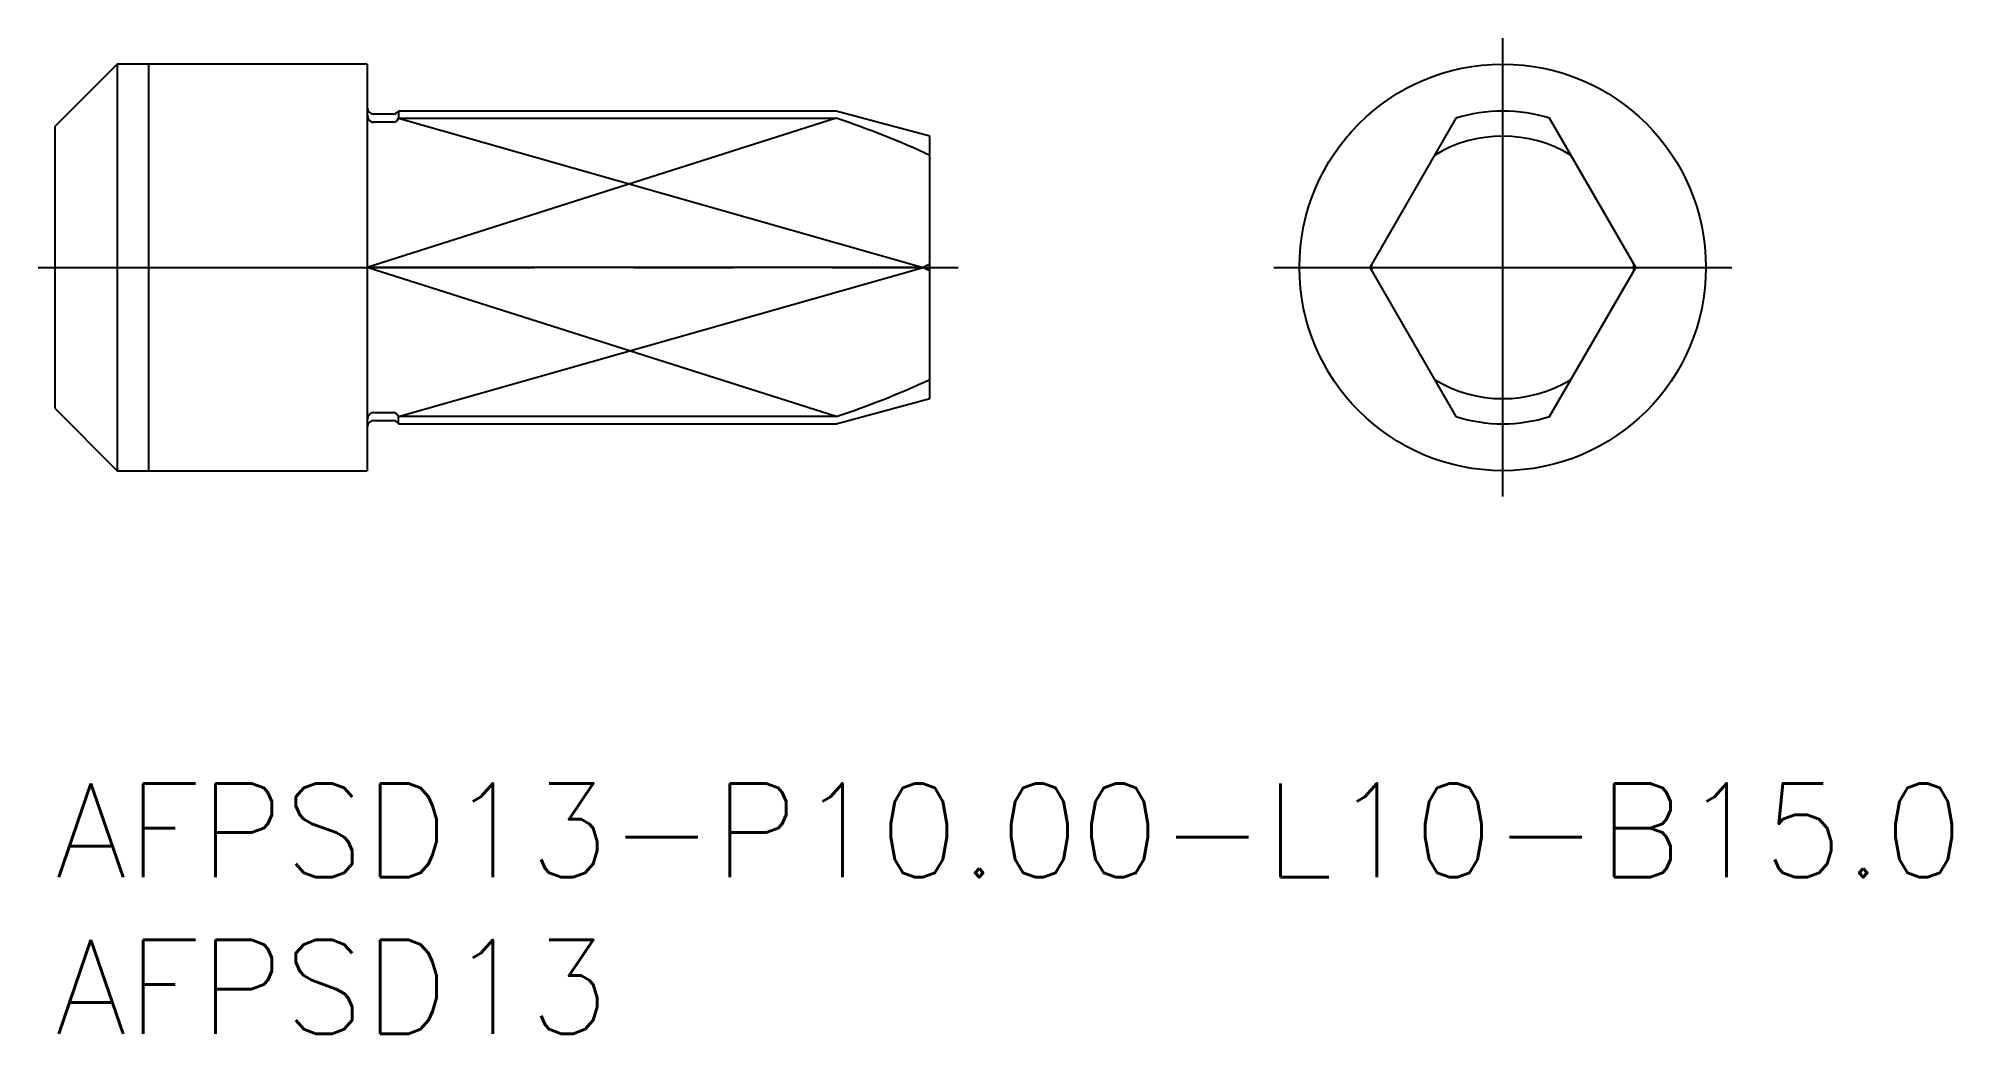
# Model space of a CAD drawing. Extents: x -0.5 to 60.7, y -8 to 23.8.
import ezdxf

# ---------------------------------------------------------------- set-up
doc = ezdxf.new("R2010")
doc.units = 0
doc.header["$LTSCALE"] = 0.5
doc.linetypes.add('CENTER', pattern=[50.8, 31.75, -6.35, 6.35, -6.35])
for name, color, linetype in [('MSM_CENTER', 1, 'CENTER'), ('MSM_CONTINUOUS', 7, 'CONTINUOUS'), ('MSM_NARROW', 5, 'CONTINUOUS'), ('MSM_PART_NUMBER', 7, 'CONTINUOUS')]:
    doc.layers.add(name, color=color, linetype=linetype)
doc.styles.get("Standard").update_dxf_attribs({"font": 'txt.shx', "height": 1.5, "bigfont": 'bigfont.shx'})

# ---------------------------------------------------------------- blocks, each defined once
blk = doc.blocks.new('*U15')
at = {"layer": 'MSM_PART_NUMBER'}
blk.add_text('AFPSD13-P10.00-L10-B15.0', height=3, dxfattribs=at).set_placement((0, -3))
blk = doc.blocks.new('*U16')
at = {"layer": 'MSM_PART_NUMBER'}
blk.add_text('AFPSD13', height=3, dxfattribs=at).set_placement((0, -8))

msp = doc.modelspace()

# ---------------------------------------------------------------- linework, layer by layer
at = {"layer": 'MSM_CENTER'}
for p, q in [((46.321, 9.175), (46.321, 23.825)), ((-0.525, 16.5), (28.9, 16.5)), ((38.996, 16.5), (53.646, 16.5))]:
    msp.add_line(p, q, dxfattribs=at)
at = {"layer": 'MSM_CONTINUOUS'}
for p, q in [((2, 23), (0, 21)), ((10, 23), (2, 23)), ((2, 23), (2, 10)), ((10, 23), (10, 10)), ((25, 21.5), (11, 21.5)), ((11, 21.5), (11, 21.27)), ((28, 20.696), (25, 21.5)), ((0, 21), (0, 12)), ((10.827, 21.4), (10.2, 21.4)), ((10.827, 21.14), (10.2, 21.14)), ((11, 21.27), (24.999, 21.27)), ((44.821, 21.27), (42.068, 16.5)), ((50.575, 16.5), (47.821, 21.27)), ((28, 12.304), (28, 20.696)), ((28, 16.602), (27.785, 16.5)), ((27.785, 16.5), (10, 16.5)), ((27.785, 16.5), (28, 16.398)), ((42.068, 16.5), (44.821, 11.73)), ((47.821, 11.73), (50.575, 16.5)), ((25, 11.5), (28, 12.304)), ((0, 12), (2, 10)), ((10.2, 11.86), (10.827, 11.86)), ((24.999, 11.73), (11, 11.73)), ((11, 11.5), (11, 11.73)), ((10.2, 11.6), (10.827, 11.6)), ((11, 11.5), (25, 11.5)), ((2, 10), (10, 10))]:
    msp.add_line(p, q, dxfattribs=at)
msp.add_circle((46.321, 16.5), 6.5, dxfattribs=at)
for centre, radius, start, end in [((10.2, 21.6), 0.2, 180, 270), ((10.827, 21.6), 0.2, 270, 330), ((46.321, 16.5), 5, 72.5424, 107.4576), ((10.299, 21.394), 0.299, 179.58295, 215.51229), ((10.209, 21.325), 0.186, 214.55734, 267.33996), ((10.809, 21.344), 0.205, 274.96779, 338.67528), ((16.173, -5.415), 28.106, 65.11473, 71.69764), ((46.321, 16.5), 4.196, 58.60754, 121.39246), ((46.321, 16.5), 4.196, 178.60754, 181.39246), ((46.321, 16.5), 4.196, 358.60754, 1.39246), ((16.173, 38.415), 28.106, 288.30236, 294.88527), ((46.321, 16.5), 4.196, 238.60754, 301.39246), ((10.299, 11.606), 0.299, 144.48771, 180.41705), ((10.209, 11.675), 0.186, 92.66004, 145.44266), ((10.809, 11.656), 0.205, 21.32472, 85.03221), ((46.321, 16.5), 5, 252.5424, 287.4576), ((10.2, 11.4), 0.2, 90, 180), ((10.827, 11.4), 0.2, 30, 90)]:
    msp.add_arc(centre, radius, start, end, dxfattribs=at)
at = {"layer": 'MSM_NARROW'}
for p, q in [((3, 23), (3, 10)), ((24.999, 21.27), (10, 16.5)), ((11, 21.27), (27.785, 16.5)), ((24.999, 11.73), (10, 16.5)), ((11, 11.73), (27.785, 16.5))]:
    msp.add_line(p, q, dxfattribs=at)

# ---------------------------------------------------------------- block references
at = {"layer": 'MSM_CONTINUOUS'}
for name in ['*U15', '*U16']:
    msp.add_blockref(name, (0, 0), dxfattribs=at)

doc.saveas('drawing.dxf')
